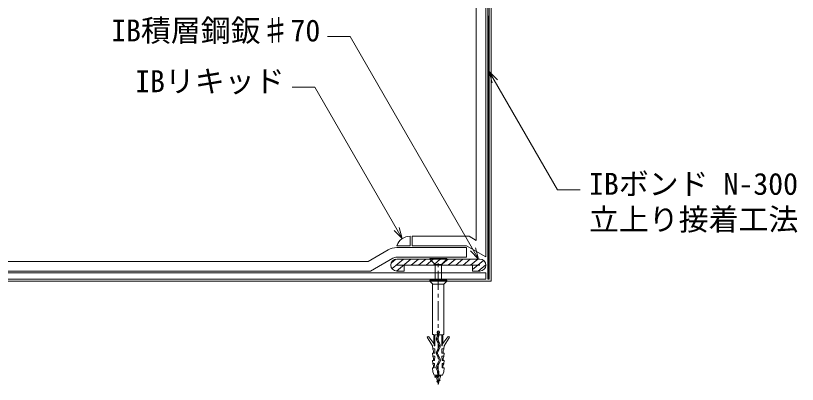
# Model space of a CAD drawing. Units: millimetres, scale not verified. Extents: x -840 to 840, y -594 to 594.
# Drawn here: x -70.9 to 340.5, y -337.2 to -143.3 of the extents above; entities that cross this region are included whole.
import ezdxf
from ezdxf.enums import TextEntityAlignment as Align

# ---------------------------------------------------------------- set-up
doc = ezdxf.new("R2010")
doc.units = ezdxf.units.MM
doc.header["$LTSCALE"] = 2
doc.linetypes.add('CHAIN1', pattern=[8, 5, -1, 1, -1])
for name, color, linetype, lineweight in [('0-2_文字', 5, 'Continuous', 9), ('0-6_躯体', 7, 'Continuous', 9), ('0-8_部材(ﾋﾞｽ類)', 7, 'Continuous', 9), ('0-9_中心線', 2, 'CHAIN1', 9), ('0-A_IBｼｰﾄ', 7, 'Continuous', 9), ('0-B_IBリキッド', 7, 'Continuous', 9), ('0-C_塗膜(N-300)', 2, 'Continuous', 9), ('0-D_部材(積層鋼板)', 4, 'Continuous', 9), ('0-F_寸法線', 7, 'Continuous', 9), ('1-0_緩衝フォーム', 7, 'Continuous', 9)]:
    doc.layers.add(name, color=color, linetype=linetype, lineweight=lineweight)
doc.styles.add('ＭＳ ゴシック', font='')
doc.styles.get('ＭＳ ゴシック').set_extended_font_data('MS Gothic')

msp = doc.modelspace()

# ---------------------------------------------------------------- linework, layer by layer
at = {"layer": '0-6_躯体'}
for q in [(179.365, 147.064), (-420.635, -282.936)]:
    msp.add_line((179.365, -282.936), q, dxfattribs=at)
at = {"layer": '0-8_部材(ﾋﾞｽ類)'}
for p, q in [((147.031, -271.269), (156.031, -271.269)), ((153.201, -274.099), (149.861, -274.099)), ((149.861, -282.334), (149.861, -274.513)), ((153.201, -274.513), (153.201, -282.334)), ((147.034, -282.936), (156.029, -282.936)), ((154.531, -284.451), (148.531, -284.451)), ((151.117, -311.465), (150.548, -312.889)), ((151.159, -311.45), (150.579, -312.9)), ((151.164, -313.135), (151.735, -311.707)), ((151.183, -310.363), (151.183, -311.154)), ((151.195, -313.147), (151.775, -311.696)), ((151.216, -310.344), (151.216, -311.154)), ((151.847, -311.154), (151.847, -310.344)), ((151.88, -311.154), (151.88, -310.363)), ((149.352, -315.939), (149.154, -315.68)), ((150.571, -313.756), (151.919, -316.663)), ((150.601, -313.742), (151.949, -316.649)), ((152.436, -316.418), (151.168, -313.465)), ((152.466, -316.404), (151.199, -313.452)), ((153.711, -315.939), (153.909, -315.68)), ((151.926, -317.122), (150.558, -320.321)), ((151.957, -317.135), (150.588, -320.334)), ((151.069, -320.541), (152.439, -317.375)), ((151.099, -320.554), (152.47, -317.388)), ((151.908, -324.834), (150.36, -327.757)), ((151.936, -324.851), (150.39, -327.772)), ((150.566, -321.2), (151.945, -324.265)), ((150.596, -321.187), (151.975, -324.251)), ((152.523, -323.943), (151.075, -320.929)), ((152.557, -323.936), (151.105, -320.915)), ((150.361, -328.907), (151.086, -330.274)), ((150.39, -328.891), (151.116, -330.258)), ((150.943, -328.05), (152.529, -325.081)), ((151.677, -329.942), (150.949, -328.625)), ((150.972, -328.065), (152.559, -325.097)), ((151.706, -329.926), (150.978, -328.608)), ((152.705, -332.334), (149.694, -333.385)), ((152.418, -332.334), (149.694, -333.285)), ((150.238, -332.334), (150.324, -332.655)), ((152.824, -332.334), (150.615, -333.739)), ((151.208, -330.632), (151.175, -330.632)), ((151.175, -330.632), (151.195, -332.334)), ((151.888, -330.632), (151.855, -330.632)), ((151.868, -332.334), (151.888, -330.632)), ((152.48, -335.111), (150.84, -335.682)), ((152.48, -335.211), (150.84, -335.782)), ((152.165, -334.796), (151.073, -335.449)), ((152.005, -335.393), (151.199, -335.92))]:
    msp.add_line(p, q, dxfattribs=at)
for points in [[(149.569, -273.806), (147.031, -271.269), (147.031, -270.969), (156.031, -270.969), (156.031, -271.269), (153.494, -273.806)], [(154.572, -284.392), (156.029, -282.936), (156.029, -282.334), (147.034, -282.334), (147.034, -282.936), (148.491, -284.392)], [(148.549, -284.534), (148.549, -310.871), (148.567, -310.871), (148.638, -310.907), (148.709, -310.907), (148.781, -310.942), (148.989, -310.989)], [(154.074, -310.989), (154.282, -310.942), (154.354, -310.907), (154.425, -310.907), (154.496, -310.871), (154.514, -310.871), (154.514, -284.534)], [(149.154, -311.191), (149.154, -315.68), (146.506, -312.215)], [(151.183, -311.083), (149.687, -311.083), (149.687, -316.945), (149.421, -316.945), (149.421, -316.192)], [(151.88, -311.083), (153.376, -311.083), (153.376, -316.945), (153.642, -316.945), (153.642, -316.192)], [(156.557, -312.215), (153.909, -315.68), (153.909, -311.191)], [(145.783, -312.748), (148.531, -316.945), (148.62, -318.545), (149.687, -318.545), (149.687, -320.767), (148.531, -320.767), (148.62, -322.385), (149.634, -322.385), (149.563, -324.59), (148.531, -324.59), (148.62, -326.207), (149.491, -326.207), (149.42, -328.43), (148.531, -328.43), (148.639, -330.57), (149.281, -332.334), (153.781, -332.334), (154.424, -330.57), (154.531, -328.43), (153.643, -328.43), (153.571, -326.207), (154.443, -326.207), (154.531, -324.59), (153.5, -324.59), (153.429, -322.385), (154.443, -322.385), (154.531, -320.767), (153.376, -320.767), (153.376, -318.545), (154.443, -318.545), (154.531, -316.945), (157.28, -312.748)], [(148.62, -318.545), (148.62, -318.794), (148.923, -319.559), (148.958, -320.767)], [(154.443, -318.545), (154.443, -318.794), (154.14, -319.559), (154.105, -320.767)], [(149.011, -324.59), (148.994, -323.381), (148.62, -322.581), (148.62, -322.385)], [(154.051, -324.59), (154.069, -323.381), (154.443, -322.581), (154.443, -322.385)], [(148.62, -326.207), (148.62, -326.385), (149.065, -327.221), (149.083, -328.43)], [(154.443, -326.207), (154.443, -326.385), (153.998, -327.221), (153.98, -328.43)], [(150.746, -332.334), (150.324, -332.655), (149.694, -333.285), (149.694, -333.385), (150.615, -333.739), (151.073, -335.449), (150.84, -335.682), (150.84, -335.782), (151.199, -335.92), (151.531, -337.16), (152.005, -335.393), (152.48, -335.211), (152.48, -335.111), (152.165, -334.796), (152.824, -332.334)], [(151.208, -332.334), (151.208, -331.357), (151.855, -331.357), (151.855, -332.334)]]:
    msp.add_lwpolyline(points, dxfattribs=at)
for centre, radius, start, end in [((148.861, -274.513), 1, 0, 45), ((154.201, -274.513), 1, 135, 180), ((148.349, -284.534), 0.2, 0, 45), ((154.714, -284.534), 0.2, 135, 180), ((146.149, -312.487), 0.449, 37.38183, 215.39037), ((148.947, -311.191), 0.207, 0, 78.37519), ((151.531, -309.775), 0.683, 300.64443, 239.35557), ((151.531, -309.775), 0.65, 298.99242, 241.00758), ((150.42, -311.154), 0.763, 335.97512, 0), ((150.42, -311.154), 0.796, 338.19323, 0), ((150.42, -311.154), 1.427, 337.19074, 0), ((150.42, -311.154), 1.46, 338.19323, 0), ((154.116, -311.191), 0.207, 101.62481, 180), ((156.914, -312.487), 0.449, 324.60963, 142.61817), ((148.921, -316.192), 0.5, 0, 30.42714), ((151.565, -313.295), 1.095, 158.2146, 204.87271), ((151.565, -313.295), 1.062, 158.17187, 204.87271), ((151.565, -313.295), 0.431, 158.20137, 203.23665), ((151.565, -313.295), 0.398, 158.19323, 203.23665), ((151.407, -316.9), 0.564, 336.84042, 24.87271), ((151.407, -316.9), 0.597, 336.84042, 24.87271), ((151.343, -316.9), 1.194, 336.58818, 23.8287), ((151.343, -316.9), 1.228, 336.58818, 23.8287), ((154.142, -316.192), 0.5, 149.57286, 180), ((151.565, -320.751), 1.095, 156.84042, 204.22194), ((151.565, -320.751), 1.062, 156.84042, 204.22194), ((151.494, -320.728), 0.465, 156.27812, 205.66734), ((151.494, -320.728), 0.431, 156.27812, 205.66734), ((151.441, -324.518), 0.564, 325.90086, 26.66039), ((151.441, -324.518), 0.597, 326.07565, 26.59167), ((151.476, -324.518), 1.194, 331.85925, 28.78795), ((151.476, -324.518), 1.228, 331.85949, 28.27499), ((151.445, -328.331), 1.228, 152.09899, 207.95156), ((151.445, -328.331), 1.194, 152.09899, 207.95156), ((151.469, -328.331), 0.597, 151.87656, 209.41932), ((151.469, -328.331), 0.564, 151.87656, 209.43109), ((150.412, -330.632), 0.763, 0, 27.95156), ((150.412, -330.632), 0.796, 0, 27.95156), ((150.428, -330.632), 1.427, 0, 28.91197), ((150.428, -330.632), 1.46, 0, 28.91198)]:
    msp.add_arc(centre, radius, start, end, dxfattribs=at)
at = {"layer": '0-9_中心線'}
msp.add_line((151.531, -335.504), (151.531, -271.269), dxfattribs=at)
at = {"layer": '0-A_IBｼｰﾄ'}
for p, q in [((171.531, 92.182), (171.531, -261.479)), ((176.531, 92.182), (176.531, -270.139)), ((167.705, -259.269), (137.698, -259.269)), ((137.698, -264.269), (137.698, -259.269)), ((171.531, -261.479), (167.705, -259.269)), ((125.112, -266.499), (114.54, -272.603)), ((127.612, -270.829), (115.88, -277.603)), ((129.698, -270.269), (166.365, -270.269)), ((114.54, -272.603), (-420.635, -272.603)), ((115.88, -277.603), (-420.635, -277.603))]:
    msp.add_line(p, q, dxfattribs=at)
for points in [[(166.365, -270.269), (166.365, -265.269), (129.698, -265.269)], [(176.531, -270.139), (166.365, -264.269), (137.698, -264.269)]]:
    msp.add_lwpolyline(points, dxfattribs=at)
for radius, end in [(9.167, 120.02493), (4.167, 120.03698)]:
    msp.add_arc((129.698, -274.436), radius, 90, end, dxfattribs=at)
at = {"layer": '0-B_IBリキッド'}
for q in [(136.698, -259.269), (129.698, -264.269)]:
    msp.add_line((136.698, -264.269), q, dxfattribs=at)
msp.add_arc((136.698, -266.669), 7.4, 90, 161.07536, dxfattribs=at)
at = {"layer": '0-C_塗膜(N-300)'}
for p, q in [((177.531, 92.182), (177.531, -281.936)), ((178.365, 92.182), (178.365, -281.936)), ((177.531, -144.182), (178.365, -143.349)), ((177.531, -145.066), (178.365, -144.233)), ((177.531, -145.95), (178.365, -145.116)), ((177.531, -146.834), (178.365, -146)), ((177.531, -147.718), (178.365, -146.884)), ((177.531, -148.601), (178.365, -147.768)), ((177.531, -149.485), (178.365, -148.652)), ((177.531, -150.369), (178.365, -149.536)), ((177.531, -151.253), (178.365, -150.42)), ((177.531, -152.137), (178.365, -151.304)), ((177.531, -153.021), (178.365, -152.187)), ((177.531, -153.905), (178.365, -153.071)), ((177.531, -154.789), (178.365, -153.955)), ((177.531, -155.672), (178.365, -154.839)), ((177.531, -156.556), (178.365, -155.723)), ((177.531, -157.44), (178.365, -156.607)), ((177.531, -158.324), (178.365, -157.491)), ((177.531, -159.208), (178.365, -158.375)), ((177.531, -160.092), (178.365, -159.259)), ((177.531, -160.976), (178.365, -160.142)), ((177.531, -161.86), (178.365, -161.026)), ((177.531, -162.744), (178.365, -161.91)), ((177.531, -163.627), (178.365, -162.794)), ((177.531, -164.511), (178.365, -163.678)), ((177.531, -165.395), (178.365, -164.562)), ((177.531, -166.279), (178.365, -165.446)), ((177.531, -167.163), (178.365, -166.33)), ((177.531, -168.047), (178.365, -167.213)), ((177.531, -168.931), (178.365, -168.097)), ((177.531, -169.815), (178.365, -168.981)), ((177.531, -170.698), (178.365, -169.865)), ((177.531, -171.582), (178.365, -170.749)), ((177.531, -172.466), (178.365, -171.633)), ((177.531, -173.35), (178.365, -172.517)), ((177.531, -174.234), (178.365, -173.401)), ((177.531, -175.118), (178.365, -174.285)), ((177.531, -176.002), (178.365, -175.168)), ((177.531, -176.886), (178.365, -176.052)), ((177.531, -177.77), (178.365, -176.936)), ((177.531, -178.653), (178.365, -177.82)), ((177.531, -179.537), (178.365, -178.704)), ((177.531, -180.421), (178.365, -179.588)), ((177.531, -181.305), (178.365, -180.472)), ((177.531, -182.189), (178.365, -181.356)), ((177.531, -183.073), (178.365, -182.24)), ((177.531, -183.957), (178.365, -183.123)), ((177.531, -184.841), (178.365, -184.007)), ((177.531, -185.724), (178.365, -184.891)), ((177.531, -186.608), (178.365, -185.775)), ((177.531, -187.492), (178.365, -186.659)), ((177.531, -188.376), (178.365, -187.543)), ((177.531, -189.26), (178.365, -188.427)), ((177.531, -190.144), (178.365, -189.311)), ((177.531, -191.028), (178.365, -190.194)), ((177.531, -191.912), (178.365, -191.078)), ((177.531, -192.796), (178.365, -191.962)), ((177.531, -193.679), (178.365, -192.846)), ((177.531, -194.563), (178.365, -193.73)), ((177.531, -195.447), (178.365, -194.614)), ((177.531, -196.331), (178.365, -195.498)), ((177.531, -197.215), (178.365, -196.382)), ((177.531, -198.099), (178.365, -197.266)), ((177.531, -198.983), (178.365, -198.149)), ((177.531, -199.867), (178.365, -199.033)), ((177.531, -200.751), (178.365, -199.917)), ((177.531, -201.634), (178.365, -200.801)), ((177.531, -202.518), (178.365, -201.685)), ((177.531, -203.402), (178.365, -202.569)), ((177.531, -204.286), (178.365, -203.453)), ((177.531, -205.17), (178.365, -204.337)), ((177.531, -206.054), (178.365, -205.22)), ((177.531, -206.938), (178.365, -206.104)), ((177.531, -207.822), (178.365, -206.988)), ((177.531, -208.705), (178.365, -207.872)), ((177.531, -209.589), (178.365, -208.756)), ((177.531, -210.473), (178.365, -209.64)), ((177.531, -211.357), (178.365, -210.524)), ((177.531, -212.241), (178.365, -211.408)), ((177.531, -213.125), (178.365, -212.292)), ((177.531, -214.009), (178.365, -213.175)), ((177.531, -214.893), (178.365, -214.059)), ((177.531, -215.777), (178.365, -214.943)), ((177.531, -216.66), (178.365, -215.827)), ((177.531, -217.544), (178.365, -216.711)), ((177.531, -218.428), (178.365, -217.595)), ((177.531, -219.312), (178.365, -218.479)), ((177.531, -220.196), (178.365, -219.363)), ((177.531, -221.08), (178.365, -220.246)), ((177.531, -221.964), (178.365, -221.13)), ((177.531, -222.848), (178.365, -222.014)), ((177.531, -223.731), (178.365, -222.898)), ((177.531, -224.615), (178.365, -223.782)), ((177.531, -225.499), (178.365, -224.666)), ((177.531, -226.383), (178.365, -225.55)), ((177.531, -227.267), (178.365, -226.434)), ((177.531, -228.151), (178.365, -227.318)), ((177.531, -229.035), (178.365, -228.201)), ((177.531, -229.919), (178.365, -229.085)), ((177.531, -230.803), (178.365, -229.969)), ((177.531, -231.686), (178.365, -230.853)), ((177.531, -232.57), (178.365, -231.737)), ((177.531, -233.454), (178.365, -232.621)), ((177.531, -234.338), (178.365, -233.505)), ((177.531, -235.222), (178.365, -234.389)), ((177.531, -236.106), (178.365, -235.273)), ((177.531, -236.99), (178.365, -236.156)), ((177.531, -237.874), (178.365, -237.04)), ((177.531, -238.758), (178.365, -237.924)), ((177.531, -239.641), (178.365, -238.808)), ((177.531, -240.525), (178.365, -239.692)), ((177.531, -241.409), (178.365, -240.576)), ((177.531, -242.293), (178.365, -241.46)), ((177.531, -243.177), (178.365, -242.344)), ((177.531, -244.061), (178.365, -243.227)), ((177.531, -244.945), (178.365, -244.111)), ((177.531, -245.829), (178.365, -244.995)), ((177.531, -246.712), (178.365, -245.879)), ((177.531, -247.596), (178.365, -246.763)), ((177.531, -248.48), (178.365, -247.647)), ((177.531, -249.364), (178.365, -248.531)), ((177.531, -250.248), (178.365, -249.415)), ((177.531, -251.132), (178.365, -250.299)), ((177.531, -252.016), (178.365, -251.182)), ((177.531, -252.9), (178.365, -252.066)), ((177.531, -253.784), (178.365, -252.95)), ((177.531, -254.667), (178.365, -253.834)), ((177.531, -255.551), (178.365, -254.718)), ((177.531, -256.435), (178.365, -255.602)), ((177.531, -257.319), (178.365, -256.486)), ((177.531, -258.203), (178.365, -257.37)), ((177.531, -259.087), (178.365, -258.253)), ((177.531, -259.971), (178.365, -259.137)), ((177.531, -260.855), (178.365, -260.021)), ((177.531, -261.738), (178.365, -260.905)), ((177.531, -262.622), (178.365, -261.789)), ((177.531, -263.506), (178.365, -262.673)), ((177.531, -264.39), (178.365, -263.557)), ((177.531, -265.274), (178.365, -264.441)), ((177.531, -266.158), (178.365, -265.325)), ((177.531, -267.042), (178.365, -266.208)), ((177.531, -267.926), (178.365, -267.092)), ((177.531, -268.81), (178.365, -267.976)), ((177.531, -269.693), (178.365, -268.86)), ((177.531, -270.577), (178.365, -269.744)), ((177.531, -271.461), (178.365, -270.628)), ((177.531, -272.345), (178.365, -271.512)), ((177.531, -273.229), (178.365, -272.396)), ((177.531, -274.113), (178.365, -273.28)), ((177.531, -274.997), (178.365, -274.163)), ((177.531, -275.881), (178.365, -275.047)), ((177.531, -276.764), (178.365, -275.931)), ((177.531, -277.648), (178.365, -276.815)), ((177.531, -278.532), (178.365, -277.699)), ((177.531, -279.416), (178.365, -278.583)), ((177.531, -280.3), (178.365, -279.467)), ((177.531, -281.184), (178.365, -280.351)), ((177.531, -281.936), (178.365, -281.936)), ((177.663, -281.936), (178.365, -281.234))]:
    msp.add_line(p, q, dxfattribs=at)
at = {"layer": '0-D_部材(積層鋼板)'}
for p, q in [((126.762, -273.417), (129.203, -271.382)), ((127.18, -276.323), (133.243, -271.269)), ((129.582, -277.576), (137.147, -271.269)), ((137.253, -274.436), (141.051, -271.269)), ((141.157, -274.436), (144.956, -271.269)), ((145.061, -274.436), (148.86, -271.269)), ((152.87, -274.436), (156.668, -271.269)), ((156.774, -274.436), (160.573, -271.269)), ((160.678, -274.436), (164.477, -271.269)), ((164.582, -274.436), (168.381, -271.269)), ((168.487, -274.436), (172.285, -271.269)), ((169.531, -276.82), (175.288, -272.021)), ((172.497, -277.603), (176.452, -274.305)), ((133.454, -277.603), (133.531, -277.538))]:
    msp.add_line(p, q, dxfattribs=at)
at = {"layer": '0-D_部材(積層鋼板)', "color": 7}
for p, q in [((129.698, -271.269), (173.365, -271.269)), ((129.698, -274.436), (173.365, -274.436)), ((133.531, -274.436), (133.531, -277.603)), ((169.531, -274.436), (169.531, -277.603)), ((129.698, -277.603), (133.531, -277.603)), ((169.531, -277.603), (173.365, -277.603))]:
    msp.add_line(p, q, dxfattribs=at)
at = {"layer": '0-D_部材(積層鋼板)'}
msp.add_lwpolyline([(148.966, -274.436), (151.531, -272.297), (152.764, -271.269)], dxfattribs=at)
at = {"layer": '0-D_部材(積層鋼板)', "color": 7}
for centre, start, end in [((129.698, -274.436), 90, 270), ((173.365, -274.436), 270, 90)]:
    msp.add_arc(centre, 3.167, start, end, dxfattribs=at)
at = {"layer": '0-F_寸法線'}
for p, q in [((105.156, -154.298), (93.156, -154.298)), ((172.689, -271.269), (105.156, -154.298)), ((178.365, -172.763), (214.253, -234.923)), ((86.553, -180.966), (74.553, -180.966)), ((132.511, -260.568), (86.553, -180.966)), ((214.253, -234.923), (226.253, -234.923))]:
    msp.add_line(p, q, dxfattribs=at)
for points in [[(182.607, -177.006), (178.365, -172.763), (179.918, -178.558)], [(128.268, -256.325), (132.511, -260.568), (130.958, -254.772)], [(168.446, -267.027), (172.689, -271.269), (171.136, -265.474)]]:
    msp.add_lwpolyline(points, dxfattribs=at)
at = {"layer": '1-0_緩衝フォーム'}
for p, q in [((176.531, -278.603), (-420.635, -278.603)), ((176.531, -281.936), (176.531, -278.603)), ((176.531, -281.936), (-420.635, -281.936))]:
    msp.add_line(p, q, dxfattribs=at)

# ---------------------------------------------------------------- texts
at = {"layer": '0-2_文字', "color": 7, "style": 'ＭＳ ゴシック'}
for s, p in [('IB積層鋼鈑♯70', (-20.625, -160.357)), ('IBリキッド', (-8.017, -187.025)), ('IBボンド N-300', (230.793, -240.982)), ('立上り接着工法', (230.793, -259.643))]:
    msp.add_text(s, height=11.54, dxfattribs=at).set_placement(p, align=Align.BOTTOM_LEFT)

doc.saveas('drawing.dxf')
